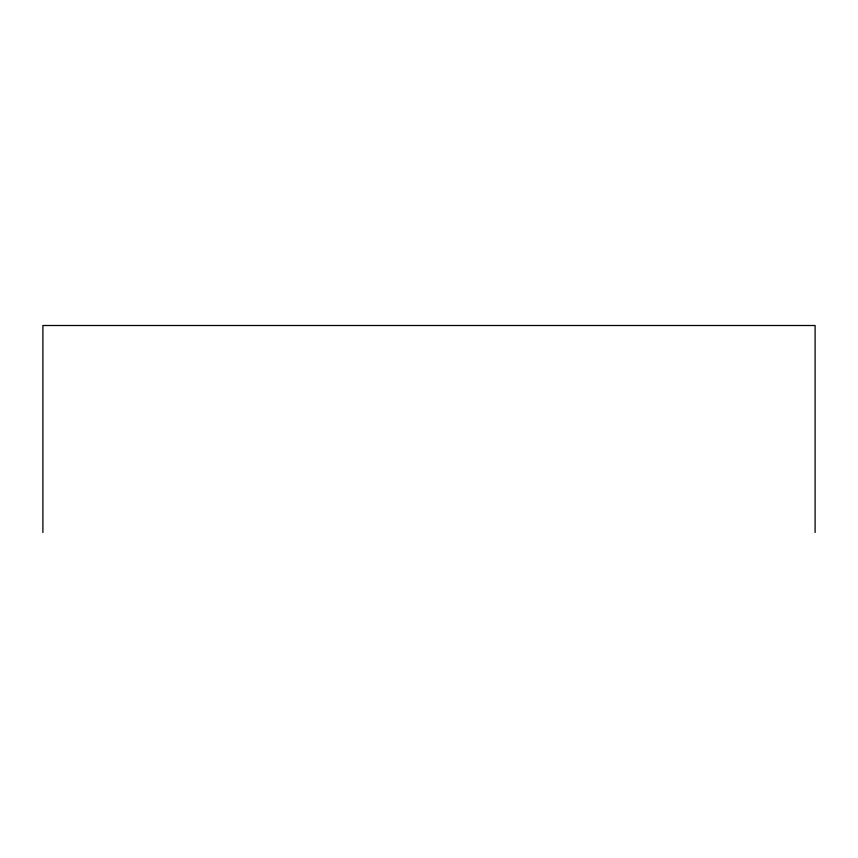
<?xml version="1.0" encoding="UTF-8"?>
<svg xmlns="http://www.w3.org/2000/svg" width="858" height="858" viewBox="0 0 858 858"><rect width="100%" height="100%" fill="white"/><g stroke="black" fill="none" stroke-linecap="round" stroke-linejoin="round"><path stroke-width="1.29" d="M815.1 532.496L815.1 325.504L42.9 325.504L42.9 532.496"/></g></svg>
